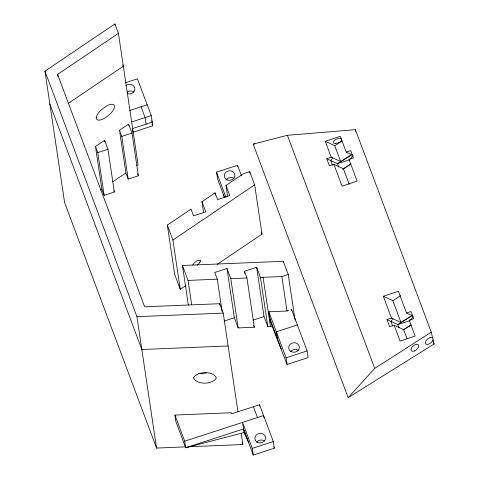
<?xml version="1.0" encoding="UTF-8"?>
<svg xmlns="http://www.w3.org/2000/svg" width="479" height="479" viewBox="0 0 479 479"><rect width="100%" height="100%" fill="white"/><g stroke="black" fill="none" stroke-linecap="round" stroke-linejoin="round"><path stroke-width="0.72" d="M199.935 262.223L199.078 263.462A4.868 1.988 -39.8 0 1 197.144 265.258M332.695 157.872L330.684 160.531L332.39 165.081M350.155 159.148L352.843 155.603M392.966 318.763L390.954 321.415L392.66 325.971M410.425 320.038L413.114 316.493M348.149 397.666L374.722 368.381L431.268 332.181L355.418 129.695L287.4 135.276L253.181 144.137L348.149 397.666L434.04 344.03L431.268 332.181M185.684 446.871L156.561 448.075L64.599 202.581L44.96 71.179L114.9 23.95L118.421 33.356L138.06 164.764L136.844 165.584M57.935 76.616L57.606 74.425L118.421 33.356M68.042 103.542L123.331 66.21L122.828 64.863M95.471 146.49L104.596 140.329L107.955 149.298L114.337 192.019L104.147 195.33L101.853 189.211L95.471 146.49L97.764 152.609L104.147 195.33M119.51 130.258L128.635 124.097L131.994 133.066L138.377 175.781L128.186 179.092L125.899 172.973L119.51 130.258L121.804 136.377L128.186 179.092M100.626 190.043L101.853 189.211M112.769 181.84L125.899 172.973M185.84 285.562L180.278 289.316L174.679 274.371L167.315 225.094L191.013 209.089L193.534 215.819L205.766 211.844L201.964 201.701L215.059 192.857L217.58 199.587L229.806 195.612L226.004 185.463L243.338 173.757L249.727 171.68L254.654 184.84L262.019 234.117L217.364 264.276M180.278 289.316L172.913 240.039L254.654 184.84M325.277 141.317L340.312 136.275L346.257 152.148L351.7 154.663L340.695 161.573L331.223 157.196L325.277 141.317L334.749 145.694L342.084 141.095M352.574 154.226L337.503 163.68L326.732 158.699L329.408 165.86L333.905 164.351L343.377 168.728L349.245 184.397M343.377 168.728L350.712 164.123M342.695 169.261L350.862 164.141M383.326 296.279L398.36 291.238L406.527 313.038L411.97 315.553L400.965 322.463L391.493 318.08L383.326 296.279L392.798 300.656L400.743 295.669M412.844 315.11L397.774 324.57L386.996 319.589L389.678 326.744L394.175 325.241L403.647 329.618L407.006 338.587M403.647 329.618L410.982 325.013M402.965 330.151L411.132 325.025M326.732 158.699L331.223 157.196M346.257 152.148L350.754 150.645L353.436 157.801L348.94 159.309L357.106 181.11L342.072 186.151L333.905 164.351M386.996 319.589L391.493 318.08M406.527 313.038L411.024 311.53L413.7 318.691L409.21 320.194L415.155 336.072L400.121 341.114L394.175 325.241M129.689 110.499L147.167 104.811L151.226 115.595L152.759 125.821L133.03 132.234L132.485 128.582L152.208 122.163L151.705 120.816M151.226 115.595L131.755 121.935M125.522 82.717L137.443 78.843L147.167 104.811M121.804 136.377L131.994 133.066M97.764 152.609L107.955 149.298M224.531 197.534L217.52 178.805L216.52 172.129L237.554 165.297L241.392 175.548M272.611 326.504L267.815 326.702L260.456 277.425L256.654 267.276L244.422 271.252L246.948 277.982L254.307 327.259L238.153 327.923L230.788 278.646L226.986 268.497L214.76 272.473L217.28 279.203L222.118 311.566M260.456 277.425L281.844 276.545L288.232 274.467L283.305 261.312L182.439 265.468L188.373 305.183M224.16 321.092L234.351 317.775L226.986 268.497M253.146 320.086L264.019 316.553L256.654 267.276M291.789 310.841L291.585 309.506L307.099 350.933L308.093 357.609L287.065 364.447L270.336 321.601L268.821 311.751L286.993 311.003L288.657 310.458M297.369 324.966L276.335 331.797L277.335 338.467L281.275 349.017M287.065 364.447L286.065 357.771L307.099 350.933M253.277 455.05L252.277 448.374L242.548 422.4L244.074 432.597L248.379 442.009L243.554 429.07L253.277 455.05L274.305 448.212L273.311 441.536L259.558 404.773L231.794 413.79L231.399 412.736L174.919 415.065L175.901 421.634L185.69 447.769L244.727 432.345M243.53 428.968L185.69 447.769L184.708 441.201L263.582 415.568L263.911 417.76M252.277 448.374L273.311 441.536M349.706 159.741L337.503 163.68L338.725 166.931M409.976 320.631L397.774 324.57L398.995 327.822M206.419 372.937L202.216 373.476L198.426 373.357M253.181 144.137L254.612 144.029M182.439 265.468L188.037 280.413L217.28 279.203M230.788 278.646L246.948 277.982M237.967 411.784L223.22 313.116L219.693 303.704L144.652 306.799L57.606 74.425M44.96 71.179L136.922 316.673L223.22 313.116M228.13 345.964L141.832 349.52L49.87 104.027M187.924 446.781L242.859 444.518L241.224 433.567M141.048 106.805L145.107 117.595L146.089 124.163M433.256 341.934L434.04 344.03M334.749 145.694L340.695 161.573M392.798 300.656L400.965 322.463M287.4 135.276L374.722 368.381M261.241 232.04L262.019 234.117M216.52 172.129L225.998 197.426M268.821 311.751L286.065 357.771M264.019 316.553L267.815 326.702M253.553 325.241L254.307 327.259M234.351 317.775L238.153 327.923M273.796 446.841L274.305 448.212M151.999 123.798L152.759 125.821M253.427 406.755L257.457 417.556M167.315 225.094L172.913 240.039M242.105 442.5L242.859 444.518M137.605 173.715L138.377 175.781M113.822 190.636L114.337 192.019M174.919 415.065L184.708 441.201M269.863 318.421L277.335 338.467M223.292 194.24L224.543 197.755M200.21 260.696L200.276 261.133M288.232 274.467L295.046 320.068M283.305 261.312L283.52 262.779M281.844 276.545L286.993 311.003M249.727 171.68L249.948 173.153M263.079 277.317L270.443 326.594M237.554 165.297L237.752 166.632M244.422 271.252L244.757 273.461M259.558 404.773L259.774 406.234M226.004 185.463L227.651 196.498M215.059 192.857L215.388 195.061M219.693 303.704L219.915 305.165M201.964 201.701L203.611 212.73M188.037 280.413L191.666 304.68M114.9 23.95L115.116 25.411M128.635 124.097L128.857 125.57M136.922 316.673L156.561 448.075M104.596 140.329L104.811 141.802M355.418 129.695L355.514 130.444M355.652 131.569L355.699 131.947M290.496 351.73A5.377 4.766 -8.5 0 1 298.351 350.329M226.094 179.811A5.377 4.766 -8.5 0 1 233.95 178.41M199.935 262.205A4.269 1.742 -39.8 0 0 199.635 260.217L198.599 260.259A4.868 1.988 -39.8 0 0 193.851 263.468L192.995 264.707A4.269 1.742 -39.8 0 0 192.851 265.001M125.666 85.897A5.377 4.766 -8.5 0 1 132.839 85.28A5.377 4.766 -8.5 0 1 134.012 91.555A5.377 4.766 -8.5 0 1 127.079 93.465M127.055 92.237A5.377 4.766 -8.5 0 1 133.839 91.956M256.708 442.333A5.377 4.766 -8.5 0 1 264.564 440.931M433.07 339.683A4.646 2.533 -39.8 0 1 427.555 344.407A4.646 2.533 -39.8 0 1 426.166 340.515A4.646 2.533 -39.8 0 1 432.298 337.515M193.558 377.859C196.677 385.152 212.742 384.667 216.37 377.937C213.251 370.65 197.186 371.135 193.558 377.859M96.195 117.6C96.327 122.205 102.65 119.516 104.871 118.008C109.008 115.319 113.445 111.799 114.667 106.787C114.535 102.183 108.212 104.877 105.991 106.38C101.853 109.068 97.423 112.589 96.195 117.6M291.513 351.802A5.377 4.766 -8.5 0 0 299.369 347.137A5.377 4.766 -8.5 0 0 291.148 343.545A5.377 4.766 -8.5 0 0 291.513 351.802M227.112 179.882A5.377 4.766 -8.5 0 0 234.967 175.218A5.377 4.766 -8.5 0 0 226.747 171.626A5.377 4.766 -8.5 0 0 227.112 179.882M257.726 442.404A5.377 4.766 -8.5 0 0 265.582 437.74A5.377 4.766 -8.5 0 0 257.361 434.148A5.377 4.766 -8.5 0 0 257.726 442.404M414.359 350.951A4.604 2.509 -39.8 0 0 418.472 344.88A4.604 2.509 -39.8 0 0 411.802 347.431A4.604 2.509 -39.8 0 0 414.359 350.951M335.707 143.389A4.479 2.042 -20.5 0 0 341.629 139.461A4.479 2.042 -20.5 0 0 334.869 139.934A4.479 2.042 -20.5 0 0 335.707 143.389"/></g></svg>
